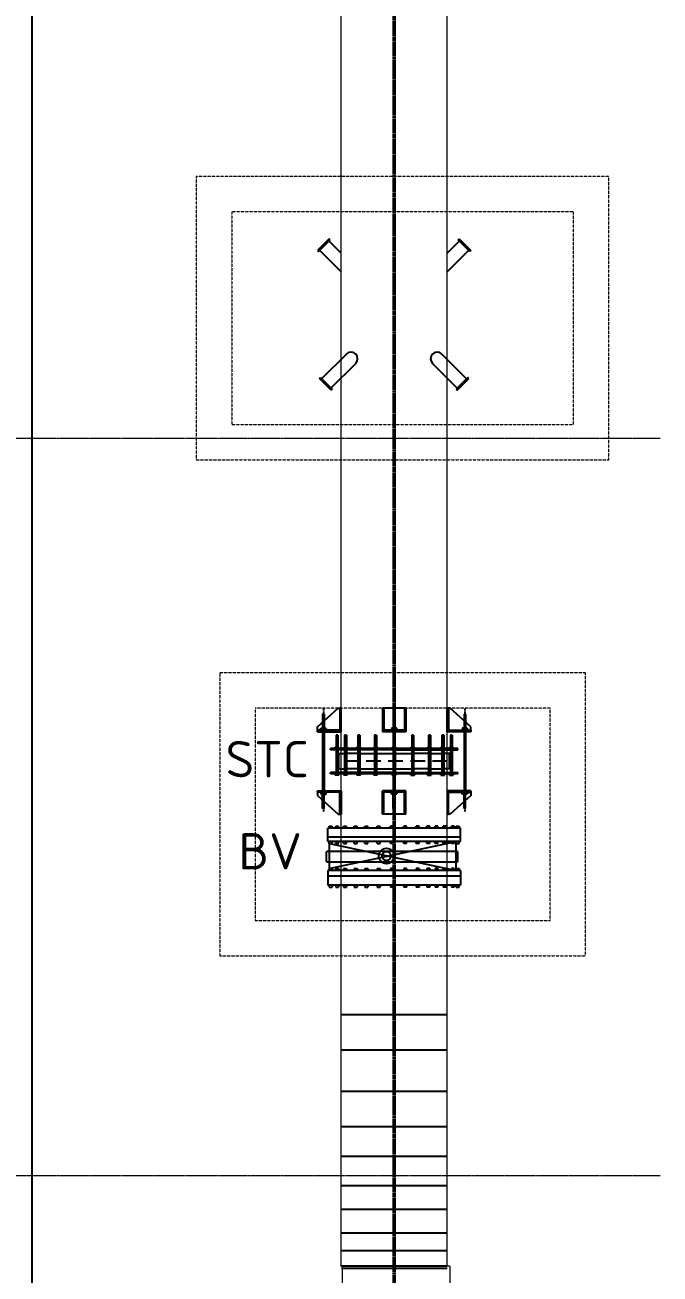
# Model space of a CAD drawing. Header units: inches. Extents: x 0 to 235202, y 0 to 361577.
# Drawn here: x 164187 to 169573, y 297394 to 307980 of the extents above; entities that cross this region are included whole.
import ezdxf

# ---------------------------------------------------------------- set-up
doc = ezdxf.new("R2010")
doc.units = ezdxf.units.IN
doc.header["$MEASUREMENT"] = 0
for name, pattern in [('CENTER', [2, 1.25, -0.25, 0.25, -0.25]), ('HIDDEN', [0.375, 0.25, -0.125]), ('PHANTOM2', [1.25, 0.625, -0.125, 0.125, -0.125, 0.125, -0.125])]:
    doc.linetypes.add(name, pattern=pattern)
for name, color, linetype, lineweight in [('.5', 8, 'Continuous', 0), ('DIM', 251, 'Continuous', 0), ('hid', 8, 'HIDDEN', 0)]:
    doc.layers.add(name, color=color, linetype=linetype, lineweight=lineweight)
for name, color, linetype in [('1', 1, 'CENTER'), ('2', 2, 'HIDDEN'), ('pipes', 2, 'Continuous'), ('sleeve type coupling', 1, 'Continuous'), ('text', 3, 'Continuous')]:
    doc.layers.add(name, color=color, linetype=linetype)
doc.styles.add('ISO', font='isocpeur.ttf')

msp = doc.modelspace()

# ---------------------------------------------------------------- linework, layer by layer
at = {"layer": '.5', "color": 8, "linetype": 'CENTER', "ltscale": 10}
for p, q in [((169573, 304476), (105059, 304476)), ((169573, 298225), (105059, 298225))]:
    msp.add_line(p, q, dxfattribs=at)
at = {"color": 8}
for p, q in [((166668, 302030), (166843, 302190)), ((166843, 302190), (166868, 302190)), ((166868, 302190), (166856, 302190)), ((166856, 302190), (166856, 302002)), ((166868, 301990), (166868, 302190)), ((167218, 302190), (167218, 301990)), ((167418, 302190), (167218, 302190)), ((167230, 302190), (167230, 302002)), ((167406, 302190), (167406, 302002)), ((167418, 302190), (167418, 301990)), ((167793, 302190), (167768, 302190)), ((167768, 302190), (167780, 302190)), ((167768, 301990), (167768, 302190)), ((167780, 302190), (167780, 302002)), ((167968, 302030), (167793, 302190)), ((166668, 301990), (166668, 302030)), ((167218, 302030), (167230, 302030)), ((167406, 302030), (167418, 302030)), ((167968, 301990), (167968, 302030)), ((166856, 302002), (166668, 302002)), ((166668, 302002), (166668, 301990)), ((166668, 301990), (166868, 301990)), ((167418, 301990), (167218, 301990)), ((167406, 302002), (167230, 302002)), ((167968, 301990), (167768, 301990)), ((167780, 302002), (167968, 302002)), ((167968, 302002), (167968, 301990)), ((166668, 301490), (166668, 301450)), ((166668, 301478), (166668, 301490)), ((166668, 301490), (166868, 301490)), ((166868, 301490), (166868, 301290)), ((167218, 301290), (167218, 301490)), ((167418, 301490), (167218, 301490)), ((167418, 301290), (167418, 301490)), ((167968, 301490), (167768, 301490)), ((167768, 301490), (167768, 301290)), ((167968, 301490), (167968, 301450)), ((167968, 301478), (167968, 301490)), ((166856, 301478), (166668, 301478)), ((166668, 301450), (166843, 301290)), ((166856, 301290), (166856, 301478)), ((167218, 301450), (167230, 301450)), ((167230, 301290), (167230, 301478)), ((167406, 301478), (167230, 301478)), ((167406, 301290), (167406, 301478)), ((167406, 301450), (167418, 301450)), ((167780, 301290), (167780, 301478)), ((167780, 301478), (167968, 301478)), ((167968, 301450), (167793, 301290)), ((166843, 301290), (166868, 301290)), ((166868, 301290), (166856, 301290)), ((167418, 301290), (167218, 301290)), ((167793, 301290), (167768, 301290)), ((167768, 301290), (167780, 301290)), ((167880, 301172), (166755, 301172)), ((166755, 301060), (166755, 301172)), ((166767, 301190), (166791, 301190)), ((166767, 301172), (166767, 301190)), ((166791, 301172), (166791, 301190)), ((166823, 301190), (166847, 301190)), ((166823, 301172), (166823, 301190)), ((166847, 301172), (166847, 301190)), ((166889, 301190), (166913, 301190)), ((166889, 301172), (166889, 301190)), ((166913, 301172), (166913, 301190)), ((166979, 301190), (167003, 301190)), ((166979, 301172), (166979, 301190)), ((167003, 301172), (167003, 301190)), ((167069, 301190), (167094, 301190)), ((167069, 301172), (167069, 301190)), ((167094, 301172), (167094, 301190)), ((167174, 301190), (167199, 301190)), ((167174, 301172), (167174, 301190)), ((167199, 301172), (167199, 301190)), ((167287, 301172), (167287, 301190)), ((167311, 301190), (167287, 301190)), ((167311, 301172), (167311, 301190)), ((167400, 301172), (167400, 301190)), ((167424, 301190), (167400, 301190)), ((167424, 301172), (167424, 301190)), ((167505, 301172), (167505, 301190)), ((167529, 301190), (167505, 301190)), ((167529, 301172), (167529, 301190)), ((167595, 301172), (167595, 301190)), ((167620, 301190), (167595, 301190)), ((167620, 301172), (167620, 301190)), ((167665, 301172), (167665, 301190)), ((167689, 301190), (167665, 301190)), ((167689, 301172), (167689, 301190)), ((167734, 301172), (167734, 301190)), ((167758, 301190), (167734, 301190)), ((167758, 301172), (167758, 301190)), ((167803, 301172), (167803, 301190)), ((167828, 301190), (167803, 301190)), ((167828, 301172), (167828, 301190)), ((167845, 301172), (167845, 301190)), ((167845, 301190), (167870, 301190)), ((167870, 301190), (167870, 301172)), ((167880, 301060), (167880, 301172)), ((167880, 301096), (166755, 301096)), ((167880, 301060), (166755, 301060)), ((166767, 300831), (167843, 301060)), ((166767, 301043), (166767, 301060)), ((166791, 301043), (166791, 301060)), ((166823, 301043), (166823, 301060)), ((166847, 301043), (166847, 301060)), ((166889, 301043), (166889, 301060)), ((166913, 301043), (166913, 301060)), ((166979, 301043), (166979, 301060)), ((167003, 301043), (167003, 301060)), ((167069, 301043), (167069, 301060)), ((167094, 301043), (167094, 301060)), ((167174, 301043), (167174, 301060)), ((167199, 301043), (167199, 301060)), ((167287, 301043), (167287, 301060)), ((167311, 301043), (167311, 301060)), ((167400, 301043), (167400, 301060)), ((167424, 301043), (167424, 301060)), ((167505, 301043), (167505, 301060)), ((167529, 301043), (167529, 301060)), ((167595, 301043), (167595, 301060)), ((167620, 301043), (167620, 301060)), ((167665, 301043), (167665, 301060)), ((167689, 301043), (167689, 301060)), ((167734, 301043), (167734, 301060)), ((167758, 301043), (167758, 301060)), ((167803, 301043), (167803, 301060)), ((167828, 301043), (167828, 301060)), ((167843, 300814), (167843, 301060)), ((167845, 301043), (167845, 301060)), ((167870, 301043), (167870, 301060)), ((166767, 301043), (166791, 301043)), ((166771, 301043), (167843, 300814)), ((166771, 300813), (166771, 301043)), ((166823, 301043), (166847, 301043)), ((166889, 301043), (166913, 301043)), ((166979, 301043), (167003, 301043)), ((167069, 301043), (167094, 301043)), ((167174, 301043), (167199, 301043)), ((167311, 301043), (167287, 301043)), ((167424, 301043), (167400, 301043)), ((167529, 301043), (167505, 301043)), ((167620, 301043), (167595, 301043)), ((167689, 301043), (167665, 301043)), ((167758, 301043), (167734, 301043)), ((167828, 301043), (167803, 301043)), ((167845, 301043), (167870, 301043)), ((166755, 300814), (166755, 300690)), ((167880, 300814), (166755, 300814)), ((167880, 300766), (166755, 300766)), ((166767, 300832), (166791, 300832)), ((166767, 300832), (166767, 300814)), ((166791, 300832), (166791, 300814)), ((166823, 300832), (166847, 300832)), ((166823, 300832), (166823, 300814)), ((166847, 300832), (166847, 300814)), ((166889, 300832), (166913, 300832)), ((166889, 300832), (166889, 300814)), ((166913, 300832), (166913, 300814)), ((166979, 300832), (167003, 300832)), ((166979, 300832), (166979, 300814)), ((167003, 300832), (167003, 300814)), ((167069, 300832), (167094, 300832)), ((167069, 300832), (167069, 300814)), ((167094, 300832), (167094, 300814)), ((167174, 300832), (167199, 300832)), ((167174, 300832), (167174, 300814)), ((167199, 300832), (167199, 300814)), ((167287, 300832), (167287, 300814)), ((167311, 300832), (167287, 300832)), ((167311, 300832), (167311, 300814)), ((167400, 300832), (167400, 300814)), ((167424, 300832), (167400, 300832)), ((167424, 300832), (167424, 300814)), ((167505, 300832), (167505, 300814)), ((167529, 300832), (167505, 300832)), ((167529, 300832), (167529, 300814)), ((167595, 300832), (167595, 300814)), ((167620, 300832), (167595, 300832)), ((167620, 300832), (167620, 300814)), ((167665, 300832), (167665, 300814)), ((167689, 300832), (167665, 300832)), ((167689, 300832), (167689, 300814)), ((167734, 300832), (167734, 300814)), ((167758, 300832), (167734, 300832)), ((167758, 300832), (167758, 300814)), ((167803, 300832), (167803, 300814)), ((167828, 300832), (167803, 300832)), ((167828, 300832), (167828, 300814)), ((167845, 300832), (167845, 300814)), ((167845, 300832), (167870, 300832)), ((167870, 300832), (167870, 300814)), ((167880, 300814), (167880, 300690)), ((167880, 300690), (166755, 300690)), ((166767, 300690), (166767, 300673)), ((166767, 300673), (166791, 300673)), ((166791, 300690), (166791, 300673)), ((166823, 300690), (166823, 300673)), ((166823, 300673), (166847, 300673)), ((166847, 300690), (166847, 300673)), ((166889, 300690), (166889, 300673)), ((166889, 300673), (166913, 300673)), ((166913, 300690), (166913, 300673)), ((166979, 300690), (166979, 300673)), ((166979, 300673), (167003, 300673)), ((167003, 300690), (167003, 300673)), ((167069, 300690), (167069, 300673)), ((167069, 300673), (167094, 300673)), ((167094, 300690), (167094, 300673)), ((167174, 300690), (167174, 300673)), ((167174, 300673), (167199, 300673)), ((167199, 300690), (167199, 300673)), ((167287, 300690), (167287, 300673)), ((167311, 300673), (167287, 300673)), ((167311, 300690), (167311, 300673)), ((167400, 300690), (167400, 300673)), ((167424, 300673), (167400, 300673)), ((167424, 300690), (167424, 300673)), ((167505, 300690), (167505, 300673)), ((167529, 300673), (167505, 300673)), ((167529, 300690), (167529, 300673)), ((167595, 300690), (167595, 300673)), ((167620, 300673), (167595, 300673)), ((167620, 300690), (167620, 300673)), ((167665, 300690), (167665, 300673)), ((167689, 300673), (167665, 300673)), ((167689, 300690), (167689, 300673)), ((167734, 300690), (167734, 300673)), ((167758, 300673), (167734, 300673)), ((167758, 300690), (167758, 300673)), ((167803, 300690), (167803, 300673)), ((167828, 300673), (167803, 300673)), ((167828, 300690), (167828, 300673)), ((167845, 300690), (167845, 300673)), ((167845, 300673), (167870, 300673)), ((167870, 300673), (167870, 300690))]:
    msp.add_line(p, q, dxfattribs=at)
at = {"color": 8, "linetype": 'HIDDEN'}
for p, q in [((167686, 300975), (166744, 300975)), ((166744, 300884), (166744, 300975)), ((167857, 300975), (167686, 300975)), ((167857, 300884), (167857, 300975)), ((167686, 300884), (166744, 300884)), ((167857, 300884), (167686, 300884))]:
    msp.add_line(p, q, dxfattribs=at)
at = {"color": 8}
for radius in [65.7, 37.5]:
    msp.add_circle((167253, 300937), radius, dxfattribs=at)
at = {"layer": '1', "color": 8}
for p, q in [((166711, 302140), (166711, 301478)), ((166711, 302140), (166711, 302020)), ((166724, 302140), (166711, 302140)), ((166724, 302140), (166724, 301478)), ((166724, 302140), (166724, 302020)), ((167311, 302140), (167311, 301478)), ((167311, 302140), (167311, 302020)), ((167311, 302140), (167324, 302140)), ((167311, 302140), (167324, 302140)), ((167324, 302140), (167324, 301478)), ((167324, 302140), (167324, 302020)), ((167911, 302140), (167911, 301478)), ((167911, 302140), (167911, 302020)), ((167924, 302140), (167911, 302140)), ((167924, 302140), (167924, 301478)), ((167924, 302140), (167924, 302020)), ((166695, 302002), (166695, 302020)), ((166695, 302020), (166740, 302020)), ((166695, 302002), (166695, 302020)), ((166695, 302020), (166740, 302020)), ((166703, 302020), (166703, 302002)), ((166703, 302020), (166703, 302002)), ((166724, 302077), (166711, 302077)), ((166724, 302077), (166711, 302077)), ((166724, 302073), (166711, 302073)), ((166724, 302073), (166711, 302073)), ((166724, 302073), (166711, 302073)), ((166724, 302073), (166711, 302073)), ((166724, 302069), (166711, 302069)), ((166724, 302069), (166711, 302069)), ((166724, 302065), (166711, 302065)), ((166724, 302065), (166711, 302065)), ((166724, 302061), (166711, 302061)), ((166724, 302061), (166711, 302061)), ((166724, 302061), (166711, 302061)), ((166724, 302061), (166711, 302061)), ((166724, 302057), (166711, 302057)), ((166724, 302057), (166711, 302057)), ((166724, 302053), (166711, 302053)), ((166724, 302053), (166711, 302053)), ((166724, 302049), (166711, 302049)), ((166724, 302049), (166711, 302049)), ((166724, 302044), (166711, 302044)), ((166724, 302044), (166711, 302044)), ((166724, 302040), (166711, 302040)), ((166724, 302040), (166711, 302040)), ((166724, 302036), (166711, 302036)), ((166724, 302036), (166711, 302036)), ((166724, 302032), (166711, 302032)), ((166724, 302032), (166711, 302032)), ((166724, 302028), (166711, 302028)), ((166724, 302028), (166711, 302028)), ((166724, 302024), (166711, 302024)), ((166724, 302024), (166711, 302024)), ((166724, 302020), (166711, 302020)), ((166724, 302020), (166711, 302020)), ((166732, 302020), (166732, 302002)), ((166732, 302020), (166732, 302002)), ((166740, 302020), (166740, 302002)), ((166740, 302020), (166740, 302002)), ((167340, 302020), (167295, 302020)), ((167295, 302020), (167295, 302002)), ((167340, 302020), (167295, 302020)), ((167295, 302020), (167295, 302002)), ((167303, 302020), (167303, 302002)), ((167303, 302020), (167303, 302002)), ((167311, 302077), (167324, 302077)), ((167311, 302077), (167324, 302077)), ((167311, 302073), (167324, 302073)), ((167311, 302073), (167324, 302073)), ((167311, 302073), (167324, 302073)), ((167311, 302073), (167324, 302073)), ((167311, 302069), (167324, 302069)), ((167311, 302069), (167324, 302069)), ((167311, 302065), (167324, 302065)), ((167311, 302065), (167324, 302065)), ((167311, 302061), (167324, 302061)), ((167311, 302061), (167324, 302061)), ((167311, 302061), (167324, 302061)), ((167311, 302061), (167324, 302061)), ((167311, 302057), (167324, 302057)), ((167311, 302057), (167324, 302057)), ((167311, 302053), (167324, 302053)), ((167311, 302053), (167324, 302053)), ((167311, 302049), (167324, 302049)), ((167311, 302049), (167324, 302049)), ((167311, 302044), (167324, 302044)), ((167311, 302044), (167324, 302044)), ((167311, 302040), (167324, 302040)), ((167311, 302040), (167324, 302040)), ((167311, 302036), (167324, 302036)), ((167311, 302036), (167324, 302036)), ((167311, 302032), (167324, 302032)), ((167311, 302032), (167324, 302032)), ((167311, 302028), (167324, 302028)), ((167311, 302028), (167324, 302028)), ((167311, 302024), (167324, 302024)), ((167311, 302024), (167324, 302024)), ((167311, 302020), (167324, 302020)), ((167311, 302020), (167324, 302020)), ((167332, 302020), (167332, 302002)), ((167332, 302020), (167332, 302002)), ((167340, 302002), (167340, 302020)), ((167340, 302002), (167340, 302020)), ((167940, 302020), (167895, 302020)), ((167895, 302020), (167895, 302002)), ((167940, 302020), (167895, 302020)), ((167895, 302020), (167895, 302002)), ((167903, 302020), (167903, 302002)), ((167903, 302020), (167903, 302002)), ((167911, 302077), (167924, 302077)), ((167911, 302077), (167924, 302077)), ((167911, 302073), (167924, 302073)), ((167911, 302073), (167924, 302073)), ((167911, 302073), (167924, 302073)), ((167911, 302073), (167924, 302073)), ((167911, 302069), (167924, 302069)), ((167911, 302069), (167924, 302069)), ((167911, 302065), (167924, 302065)), ((167911, 302065), (167924, 302065)), ((167911, 302061), (167924, 302061)), ((167911, 302061), (167924, 302061)), ((167911, 302061), (167924, 302061)), ((167911, 302061), (167924, 302061)), ((167911, 302057), (167924, 302057)), ((167911, 302057), (167924, 302057)), ((167911, 302053), (167924, 302053)), ((167911, 302053), (167924, 302053)), ((167911, 302049), (167924, 302049)), ((167911, 302049), (167924, 302049)), ((167911, 302044), (167924, 302044)), ((167911, 302044), (167924, 302044)), ((167911, 302040), (167924, 302040)), ((167911, 302040), (167924, 302040)), ((167911, 302036), (167924, 302036)), ((167911, 302036), (167924, 302036)), ((167911, 302032), (167924, 302032)), ((167911, 302032), (167924, 302032)), ((167911, 302028), (167924, 302028)), ((167911, 302028), (167924, 302028)), ((167911, 302024), (167924, 302024)), ((167911, 302024), (167924, 302024)), ((167911, 302020), (167924, 302020)), ((167911, 302020), (167924, 302020)), ((167932, 302020), (167932, 302002)), ((167932, 302020), (167932, 302002)), ((167940, 302002), (167940, 302020)), ((167940, 302002), (167940, 302020)), ((166740, 302002), (166695, 302002)), ((166740, 302002), (166695, 302002)), ((166724, 302000), (166711, 302000)), ((166724, 302000), (166711, 302000)), ((166724, 301995), (166711, 301995)), ((166724, 301995), (166711, 301995)), ((166724, 301991), (166711, 301991)), ((166724, 301991), (166711, 301991)), ((166724, 301987), (166711, 301987)), ((166724, 301987), (166711, 301987)), ((166724, 301983), (166711, 301983)), ((166724, 301983), (166711, 301983)), ((166724, 301979), (166711, 301979)), ((166724, 301979), (166711, 301979)), ((166724, 301975), (166711, 301975)), ((166724, 301975), (166711, 301975)), ((166724, 301971), (166711, 301971)), ((166724, 301971), (166711, 301971)), ((167295, 302002), (167340, 302002)), ((167295, 302002), (167340, 302002)), ((167311, 302000), (167324, 302000)), ((167311, 302000), (167324, 302000)), ((167311, 301995), (167324, 301995)), ((167311, 301995), (167324, 301995)), ((167311, 301991), (167324, 301991)), ((167311, 301991), (167324, 301991)), ((167311, 301987), (167324, 301987)), ((167311, 301987), (167324, 301987)), ((167311, 301983), (167324, 301983)), ((167311, 301983), (167324, 301983)), ((167311, 301979), (167324, 301979)), ((167311, 301979), (167324, 301979)), ((167311, 301975), (167324, 301975)), ((167311, 301975), (167324, 301975)), ((167311, 301971), (167324, 301971)), ((167311, 301971), (167324, 301971)), ((167895, 302002), (167940, 302002)), ((167895, 302002), (167940, 302002)), ((167911, 302000), (167924, 302000)), ((167911, 302000), (167924, 302000)), ((167911, 301995), (167924, 301995)), ((167911, 301995), (167924, 301995)), ((167911, 301991), (167924, 301991)), ((167911, 301991), (167924, 301991)), ((167911, 301987), (167924, 301987)), ((167911, 301987), (167924, 301987)), ((167911, 301983), (167924, 301983)), ((167911, 301983), (167924, 301983)), ((167911, 301979), (167924, 301979)), ((167911, 301979), (167924, 301979)), ((167911, 301975), (167924, 301975)), ((167911, 301975), (167924, 301975)), ((167911, 301971), (167924, 301971)), ((167911, 301971), (167924, 301971)), ((166724, 301509), (166711, 301509)), ((166724, 301509), (166711, 301509)), ((166724, 301505), (166711, 301505)), ((166724, 301505), (166711, 301505)), ((166724, 301501), (166711, 301501)), ((166724, 301501), (166711, 301501)), ((166724, 301497), (166711, 301497)), ((166724, 301497), (166711, 301497)), ((166724, 301493), (166711, 301493)), ((166724, 301493), (166711, 301493)), ((166724, 301489), (166711, 301489)), ((166724, 301489), (166711, 301489)), ((166724, 301485), (166711, 301485)), ((166724, 301485), (166711, 301485)), ((166724, 301481), (166711, 301481)), ((166724, 301481), (166711, 301481)), ((167311, 301509), (167324, 301509)), ((167311, 301509), (167324, 301509)), ((167311, 301505), (167324, 301505)), ((167311, 301505), (167324, 301505)), ((167311, 301501), (167324, 301501)), ((167311, 301501), (167324, 301501)), ((167311, 301497), (167324, 301497)), ((167311, 301497), (167324, 301497)), ((167311, 301493), (167324, 301493)), ((167311, 301493), (167324, 301493)), ((167311, 301489), (167324, 301489)), ((167311, 301489), (167324, 301489)), ((167311, 301485), (167324, 301485)), ((167311, 301485), (167324, 301485)), ((167311, 301481), (167324, 301481)), ((167311, 301481), (167324, 301481)), ((167911, 301509), (167924, 301509)), ((167911, 301509), (167924, 301509)), ((167911, 301505), (167924, 301505)), ((167911, 301505), (167924, 301505)), ((167911, 301501), (167924, 301501)), ((167911, 301501), (167924, 301501)), ((167911, 301497), (167924, 301497)), ((167911, 301497), (167924, 301497)), ((167911, 301493), (167924, 301493)), ((167911, 301493), (167924, 301493)), ((167911, 301489), (167924, 301489)), ((167911, 301489), (167924, 301489)), ((167911, 301485), (167924, 301485)), ((167911, 301485), (167924, 301485)), ((167911, 301481), (167924, 301481)), ((167911, 301481), (167924, 301481)), ((166695, 301478), (166695, 301461)), ((166740, 301478), (166695, 301478)), ((166695, 301478), (166695, 301461)), ((166740, 301478), (166695, 301478)), ((166695, 301461), (166740, 301461)), ((166695, 301461), (166740, 301461)), ((166703, 301461), (166703, 301478)), ((166703, 301461), (166703, 301478)), ((166711, 301340), (166711, 301461)), ((166724, 301460), (166711, 301460)), ((166724, 301460), (166711, 301460)), ((166724, 301456), (166711, 301456)), ((166724, 301456), (166711, 301456)), ((166724, 301452), (166711, 301452)), ((166724, 301452), (166711, 301452)), ((166724, 301448), (166711, 301448)), ((166724, 301448), (166711, 301448)), ((166724, 301444), (166711, 301444)), ((166724, 301444), (166711, 301444)), ((166724, 301440), (166711, 301440)), ((166724, 301440), (166711, 301440)), ((166724, 301436), (166711, 301436)), ((166724, 301436), (166711, 301436)), ((166724, 301432), (166711, 301432)), ((166724, 301432), (166711, 301432)), ((166724, 301428), (166711, 301428)), ((166724, 301428), (166711, 301428)), ((166724, 301423), (166711, 301423)), ((166724, 301423), (166711, 301423)), ((166724, 301419), (166711, 301419)), ((166724, 301419), (166711, 301419)), ((166724, 301419), (166711, 301419)), ((166724, 301419), (166711, 301419)), ((166724, 301415), (166711, 301415)), ((166724, 301415), (166711, 301415)), ((166724, 301411), (166711, 301411)), ((166724, 301411), (166711, 301411)), ((166724, 301407), (166711, 301407)), ((166724, 301407), (166711, 301407)), ((166724, 301407), (166711, 301407)), ((166724, 301407), (166711, 301407)), ((166724, 301403), (166711, 301403)), ((166724, 301403), (166711, 301403)), ((166724, 301340), (166724, 301461)), ((166732, 301461), (166732, 301478)), ((166732, 301461), (166732, 301478)), ((166740, 301461), (166740, 301478)), ((166740, 301461), (166740, 301478)), ((167295, 301461), (167295, 301478)), ((167295, 301478), (167340, 301478)), ((167295, 301461), (167295, 301478)), ((167295, 301478), (167340, 301478)), ((167340, 301461), (167295, 301461)), ((167340, 301461), (167295, 301461)), ((167303, 301461), (167303, 301478)), ((167303, 301461), (167303, 301478)), ((167311, 301340), (167311, 301461)), ((167311, 301460), (167324, 301460)), ((167311, 301460), (167324, 301460)), ((167311, 301456), (167324, 301456)), ((167311, 301456), (167324, 301456)), ((167311, 301452), (167324, 301452)), ((167311, 301452), (167324, 301452)), ((167311, 301448), (167324, 301448)), ((167311, 301448), (167324, 301448)), ((167311, 301444), (167324, 301444)), ((167311, 301444), (167324, 301444)), ((167311, 301440), (167324, 301440)), ((167311, 301440), (167324, 301440)), ((167311, 301436), (167324, 301436)), ((167311, 301436), (167324, 301436)), ((167311, 301432), (167324, 301432)), ((167311, 301432), (167324, 301432)), ((167311, 301428), (167324, 301428)), ((167311, 301428), (167324, 301428)), ((167311, 301423), (167324, 301423)), ((167311, 301423), (167324, 301423)), ((167311, 301419), (167324, 301419)), ((167311, 301419), (167324, 301419)), ((167311, 301419), (167324, 301419)), ((167311, 301419), (167324, 301419)), ((167311, 301415), (167324, 301415)), ((167311, 301415), (167324, 301415)), ((167311, 301411), (167324, 301411)), ((167311, 301411), (167324, 301411)), ((167311, 301407), (167324, 301407)), ((167311, 301407), (167324, 301407)), ((167311, 301407), (167324, 301407)), ((167311, 301407), (167324, 301407)), ((167311, 301403), (167324, 301403)), ((167311, 301403), (167324, 301403)), ((167324, 301340), (167324, 301461)), ((167332, 301461), (167332, 301478)), ((167332, 301461), (167332, 301478)), ((167340, 301478), (167340, 301461)), ((167340, 301478), (167340, 301461)), ((167895, 301461), (167895, 301478)), ((167895, 301478), (167940, 301478)), ((167895, 301461), (167895, 301478)), ((167895, 301478), (167940, 301478)), ((167940, 301461), (167895, 301461)), ((167940, 301461), (167895, 301461)), ((167903, 301461), (167903, 301478)), ((167903, 301461), (167903, 301478)), ((167911, 301340), (167911, 301461)), ((167911, 301460), (167924, 301460)), ((167911, 301460), (167924, 301460)), ((167911, 301456), (167924, 301456)), ((167911, 301456), (167924, 301456)), ((167911, 301452), (167924, 301452)), ((167911, 301452), (167924, 301452)), ((167911, 301448), (167924, 301448)), ((167911, 301448), (167924, 301448)), ((167911, 301444), (167924, 301444)), ((167911, 301444), (167924, 301444)), ((167911, 301440), (167924, 301440)), ((167911, 301440), (167924, 301440)), ((167911, 301436), (167924, 301436)), ((167911, 301436), (167924, 301436)), ((167911, 301432), (167924, 301432)), ((167911, 301432), (167924, 301432)), ((167911, 301428), (167924, 301428)), ((167911, 301428), (167924, 301428)), ((167911, 301423), (167924, 301423)), ((167911, 301423), (167924, 301423)), ((167911, 301419), (167924, 301419)), ((167911, 301419), (167924, 301419)), ((167911, 301419), (167924, 301419)), ((167911, 301419), (167924, 301419)), ((167911, 301415), (167924, 301415)), ((167911, 301415), (167924, 301415)), ((167924, 301340), (167924, 301461)), ((167932, 301461), (167932, 301478)), ((167932, 301461), (167932, 301478)), ((167940, 301478), (167940, 301461)), ((167940, 301478), (167940, 301461)), ((166724, 301340), (166711, 301340)), ((167311, 301340), (167324, 301340)), ((167311, 301340), (167324, 301340)), ((167924, 301340), (167911, 301340)), ((166868, 299294), (167768, 299294)), ((166868, 298944), (167768, 298944)), ((166868, 298644), (167768, 298644)), ((166868, 298394), (167768, 298394)), ((166868, 298144), (167768, 298144)), ((166868, 297944), (167768, 297944)), ((166868, 297744), (167768, 297744)), ((166868, 297594), (167768, 297594)), ((166868, 297444), (167768, 297444))]:
    msp.add_line(p, q, dxfattribs=at)
at = {"layer": '1', "color": 8, "linetype": 'CENTER', "ltscale": 0.09}
for p, q in [((166718, 302184), (166718, 301315)), ((167318, 301340), (167318, 302140)), ((167918, 302184), (167918, 301315))]:
    msp.add_line(p, q, dxfattribs=at)
at = {"layer": '1', "color": 8, "linetype": 'HIDDEN', "ltscale": 0.009}
for p, q in [((166711, 302002), (166711, 302020)), ((166724, 302016), (166711, 302016)), ((166724, 302016), (166711, 302016)), ((166724, 302012), (166711, 302012)), ((166724, 302012), (166711, 302012)), ((166724, 302002), (166724, 302020)), ((167311, 302002), (167311, 302020)), ((167311, 302016), (167324, 302016)), ((167311, 302016), (167324, 302016)), ((167311, 302012), (167324, 302012)), ((167311, 302012), (167324, 302012)), ((167324, 302002), (167324, 302020)), ((167911, 302002), (167911, 302020)), ((167911, 302016), (167924, 302016)), ((167911, 302016), (167924, 302016)), ((167911, 302012), (167924, 302012)), ((167911, 302012), (167924, 302012)), ((167924, 302002), (167924, 302020)), ((166724, 302008), (166711, 302008)), ((166724, 302008), (166711, 302008)), ((166724, 302004), (166711, 302004)), ((166724, 302004), (166711, 302004)), ((167311, 302008), (167324, 302008)), ((167311, 302008), (167324, 302008)), ((167311, 302004), (167324, 302004)), ((167311, 302004), (167324, 302004)), ((167911, 302008), (167924, 302008)), ((167911, 302008), (167924, 302008)), ((167911, 302004), (167924, 302004)), ((167911, 302004), (167924, 302004)), ((166711, 301478), (166711, 301461)), ((166724, 301477), (166711, 301477)), ((166724, 301477), (166711, 301477)), ((166724, 301473), (166711, 301473)), ((166724, 301473), (166711, 301473)), ((166724, 301468), (166711, 301468)), ((166724, 301468), (166711, 301468)), ((166724, 301464), (166711, 301464)), ((166724, 301464), (166711, 301464)), ((166724, 301478), (166724, 301461)), ((167311, 301478), (167311, 301461)), ((167311, 301477), (167324, 301477)), ((167311, 301477), (167324, 301477)), ((167311, 301473), (167324, 301473)), ((167311, 301473), (167324, 301473)), ((167311, 301468), (167324, 301468)), ((167311, 301468), (167324, 301468)), ((167311, 301464), (167324, 301464)), ((167311, 301464), (167324, 301464)), ((167324, 301478), (167324, 301461)), ((167911, 301478), (167911, 301461)), ((167911, 301477), (167924, 301477)), ((167911, 301477), (167924, 301477)), ((167911, 301473), (167924, 301473)), ((167911, 301473), (167924, 301473)), ((167911, 301468), (167924, 301468)), ((167911, 301468), (167924, 301468)), ((167911, 301464), (167924, 301464)), ((167911, 301464), (167924, 301464)), ((167924, 301478), (167924, 301461))]:
    msp.add_line(p, q, dxfattribs=at)
at = {"layer": '2', "color": 8, "linetype": 'HIDDEN', "ltscale": 500}
msp.add_line((167768, 301740), (166868, 301740), dxfattribs=at)
at = {"layer": '2', "color": 8}
for p, q in [((167768, 299590), (166868, 299590)), ((167768, 297460), (166868, 297460))]:
    msp.add_line(p, q, dxfattribs=at)
at = {"layer": 'DIM', "color": 8, "linetype": 'PHANTOM2', "lineweight": 50, "ltscale": 20}
msp.add_line((167318, 314631), (167318, 297037), dxfattribs=at)
at = {"layer": 'DIM', "color": 8}
for p, q in [((166868, 301034), (166868, 312422)), ((167768, 301034), (167768, 312422)), ((166877, 297460), (166877, 297272)), ((167790, 297460), (166877, 297460)), ((167790, 297460), (167790, 297272))]:
    msp.add_line(p, q, dxfattribs=at)
at = {"layer": 'DIM', "color": 8, "linetype": 'HIDDEN', "ltscale": 7}
for p, q in [((169140, 306695), (165640, 306695)), ((165640, 306695), (165640, 304295)), ((169140, 304295), (169140, 306695)), ((168840, 306395), (165940, 306395)), ((165940, 306395), (165940, 304595)), ((168840, 304595), (168840, 306395)), ((165940, 304595), (168840, 304595)), ((165640, 304295), (169140, 304295)), ((168940, 302490), (165840, 302490)), ((165840, 302490), (165840, 300090)), ((168940, 300090), (168940, 302490)), ((168640, 302190), (166140, 302190)), ((166140, 302190), (166140, 300390)), ((168640, 300390), (168640, 302190)), ((166140, 300390), (168640, 300390)), ((165840, 300090), (168940, 300090))]:
    msp.add_line(p, q, dxfattribs=at)
at = {"layer": 'DIM', "color": 8, "ltscale": 2000}
for p, q in [((167768, 297460), (167768, 301208)), ((166868, 297459), (166868, 301116))]:
    msp.add_line(p, q, dxfattribs=at)
at = {"layer": 'hid', "color": 8, "ltscale": 0.1}
for p, q in [((166830, 301836), (166830, 301804)), ((166830, 301804), (166841, 301804)), ((167805, 301804), (167795, 301804)), ((167805, 301836), (167805, 301804)), ((166841, 301676), (166830, 301676)), ((166830, 301676), (166830, 301644)), ((167795, 301676), (167805, 301676)), ((167805, 301676), (167805, 301644))]:
    msp.add_line(p, q, dxfattribs=at)
at = {"layer": 'pipes', "color": 8, "ltscale": 2000}
for p, q in [((164246, 316577), (164246, 295882)), ((166766, 306167), (166667, 306069)), ((166770, 306163), (166671, 306065)), ((166675, 306060), (166774, 306159)), ((166868, 306046), (166764, 306149)), ((166774, 306159), (166766, 306167)), ((167768, 306046), (167871, 306149)), ((167861, 306159), (167870, 306167)), ((167960, 306060), (167861, 306159)), ((167865, 306163), (167964, 306065)), ((167870, 306167), (167968, 306069)), ((166667, 306069), (166675, 306060)), ((166868, 305887), (166685, 306070)), ((167768, 305887), (167950, 306070)), ((167968, 306069), (167960, 306060)), ((166703, 304981), (166913, 305191)), ((167932, 304981), (167723, 305191)), ((166782, 304902), (166992, 305112)), ((167853, 304902), (167643, 305112)), ((166685, 304983), (166693, 304991)), ((166783, 304884), (166685, 304983)), ((166689, 304987), (166788, 304888)), ((166693, 304991), (166792, 304892)), ((167942, 304991), (167843, 304892)), ((167946, 304987), (167848, 304888)), ((167852, 304884), (167950, 304983)), ((167950, 304983), (167942, 304991)), ((166792, 304892), (166783, 304884)), ((167843, 304892), (167852, 304884))]:
    msp.add_line(p, q, dxfattribs=at)
for centre, start, end in [((166952, 305151), 315, 135), ((167683, 305151), 45, 225)]:
    msp.add_arc(centre, 56.2, start, end, dxfattribs=at)
at = {"layer": 'sleeve type coupling', "color": 8}
for p, q in [((166825, 301962), (166825, 301848)), ((166840, 301962), (166825, 301962)), ((166840, 301962), (166840, 301848)), ((166897, 301962), (166897, 301848)), ((166913, 301962), (166897, 301962)), ((166913, 301962), (166913, 301848)), ((167010, 301962), (167010, 301848)), ((167026, 301962), (167010, 301962)), ((167026, 301962), (167026, 301848)), ((167152, 301962), (167152, 301848)), ((167168, 301962), (167152, 301962)), ((167168, 301962), (167168, 301848)), ((167310, 301962), (167310, 301848)), ((167325, 301962), (167310, 301962)), ((167325, 301962), (167325, 301848)), ((167467, 301962), (167467, 301848)), ((167483, 301962), (167467, 301962)), ((167483, 301962), (167483, 301848)), ((167610, 301962), (167610, 301848)), ((167625, 301962), (167610, 301962)), ((167625, 301962), (167625, 301848)), ((167722, 301962), (167722, 301848)), ((167738, 301962), (167722, 301962)), ((167738, 301962), (167738, 301848)), ((167810, 301962), (167795, 301962)), ((167795, 301962), (167795, 301848)), ((167810, 301962), (167810, 301848)), ((167858, 301848), (166778, 301848)), ((166778, 301836), (166778, 301848)), ((167318, 301836), (166778, 301836)), ((166848, 301858), (166817, 301858)), ((166817, 301848), (166817, 301858)), ((166825, 301836), (166825, 301644)), ((166841, 301836), (166841, 301644)), ((166841, 301804), (166897, 301804)), ((166848, 301858), (166848, 301848)), ((166848, 301676), (166848, 301804)), ((166920, 301858), (166890, 301858)), ((166890, 301848), (166890, 301858)), ((166897, 301836), (166897, 301644)), ((166913, 301836), (166913, 301644)), ((167010, 301804), (166913, 301804)), ((166920, 301858), (166920, 301848)), ((167033, 301858), (167002, 301858)), ((167002, 301848), (167002, 301858)), ((167010, 301836), (167010, 301644)), ((167026, 301836), (167026, 301644)), ((167026, 301804), (167152, 301804)), ((167033, 301858), (167033, 301848)), ((167145, 301848), (167145, 301858)), ((167175, 301858), (167145, 301858)), ((167152, 301836), (167152, 301644)), ((167168, 301836), (167168, 301644)), ((167168, 301804), (167310, 301804)), ((167175, 301858), (167175, 301848)), ((167302, 301858), (167302, 301848)), ((167302, 301858), (167333, 301858)), ((167310, 301836), (167310, 301644)), ((167318, 301836), (167858, 301836)), ((167326, 301836), (167326, 301644)), ((167326, 301804), (167467, 301804)), ((167333, 301848), (167333, 301858)), ((167460, 301858), (167491, 301858)), ((167460, 301858), (167460, 301848)), ((167467, 301836), (167467, 301644)), ((167483, 301836), (167483, 301644)), ((167609, 301804), (167483, 301804)), ((167491, 301848), (167491, 301858)), ((167602, 301858), (167602, 301848)), ((167602, 301858), (167633, 301858)), ((167609, 301836), (167609, 301644)), ((167625, 301836), (167625, 301644)), ((167625, 301804), (167722, 301804)), ((167633, 301848), (167633, 301858)), ((167715, 301858), (167715, 301848)), ((167715, 301858), (167746, 301858)), ((167722, 301836), (167722, 301644)), ((167738, 301836), (167738, 301644)), ((167795, 301804), (167738, 301804)), ((167746, 301848), (167746, 301858)), ((167787, 301858), (167787, 301848)), ((167787, 301858), (167818, 301858)), ((167787, 301676), (167787, 301804)), ((167795, 301836), (167795, 301644)), ((167811, 301836), (167811, 301644)), ((167818, 301848), (167818, 301858)), ((167858, 301836), (167858, 301848)), ((166778, 301632), (166778, 301644)), ((167318, 301644), (166778, 301644)), ((167858, 301632), (166778, 301632)), ((166817, 301632), (166817, 301622)), ((166848, 301622), (166817, 301622)), ((166825, 301622), (166825, 301632)), ((166840, 301622), (166840, 301632)), ((166841, 301676), (166897, 301676)), ((166848, 301622), (166848, 301632)), ((166890, 301632), (166890, 301622)), ((166920, 301622), (166890, 301622)), ((166897, 301622), (166897, 301632)), ((167010, 301676), (166913, 301676)), ((166913, 301622), (166913, 301632)), ((166920, 301622), (166920, 301632)), ((167002, 301632), (167002, 301622)), ((167033, 301622), (167002, 301622)), ((167010, 301622), (167010, 301632)), ((167026, 301676), (167152, 301676)), ((167026, 301622), (167026, 301632)), ((167033, 301622), (167033, 301632)), ((167145, 301632), (167145, 301622)), ((167175, 301622), (167145, 301622)), ((167152, 301622), (167152, 301632)), ((167168, 301676), (167310, 301676)), ((167168, 301622), (167168, 301632)), ((167175, 301622), (167175, 301632)), ((167302, 301622), (167302, 301632)), ((167302, 301622), (167333, 301622)), ((167310, 301622), (167310, 301632)), ((167318, 301644), (167858, 301644)), ((167325, 301622), (167325, 301632)), ((167326, 301676), (167467, 301676)), ((167333, 301632), (167333, 301622)), ((167460, 301622), (167460, 301632)), ((167460, 301622), (167491, 301622)), ((167467, 301622), (167467, 301632)), ((167609, 301676), (167483, 301676)), ((167483, 301622), (167483, 301632)), ((167491, 301632), (167491, 301622)), ((167602, 301622), (167602, 301632)), ((167602, 301622), (167633, 301622)), ((167610, 301622), (167610, 301632)), ((167625, 301676), (167722, 301676)), ((167625, 301622), (167625, 301632)), ((167633, 301632), (167633, 301622)), ((167715, 301622), (167715, 301632)), ((167715, 301622), (167746, 301622)), ((167722, 301622), (167722, 301632)), ((167795, 301676), (167738, 301676)), ((167738, 301622), (167738, 301632)), ((167746, 301632), (167746, 301622)), ((167787, 301622), (167787, 301632)), ((167787, 301622), (167818, 301622)), ((167795, 301622), (167795, 301632)), ((167810, 301622), (167810, 301632)), ((167818, 301632), (167818, 301622)), ((167858, 301632), (167858, 301644))]:
    msp.add_line(p, q, dxfattribs=at)
at = {"layer": 'sleeve type coupling', "color": 8, "linetype": 'HIDDEN', "ltscale": 25}
for p, q in [((166897, 301804), (166913, 301804)), ((166897, 301804), (166913, 301804)), ((166897, 301804), (166913, 301804)), ((167010, 301804), (167026, 301804)), ((167152, 301804), (167168, 301804)), ((167326, 301804), (167310, 301804)), ((167483, 301804), (167467, 301804)), ((167625, 301804), (167609, 301804)), ((167738, 301804), (167722, 301804)), ((167738, 301804), (167722, 301804)), ((167738, 301804), (167722, 301804)), ((166897, 301676), (166913, 301676)), ((166897, 301676), (166913, 301676)), ((166897, 301676), (166913, 301676)), ((167010, 301676), (167026, 301676)), ((167152, 301676), (167168, 301676)), ((167326, 301676), (167310, 301676)), ((167483, 301676), (167467, 301676)), ((167625, 301676), (167609, 301676)), ((167738, 301676), (167722, 301676)), ((167738, 301676), (167722, 301676)), ((167738, 301676), (167722, 301676))]:
    msp.add_line(p, q, dxfattribs=at)

# ---------------------------------------------------------------- texts
at = {"layer": 'text', "color": 8, "style": 'ISO'}
for s, p in [('STC', (165888, 301604)), ('BV', (165996, 300823))]:
    msp.add_text(s, height=307.6, dxfattribs=at).set_placement(p)

doc.saveas('drawing.dxf')
